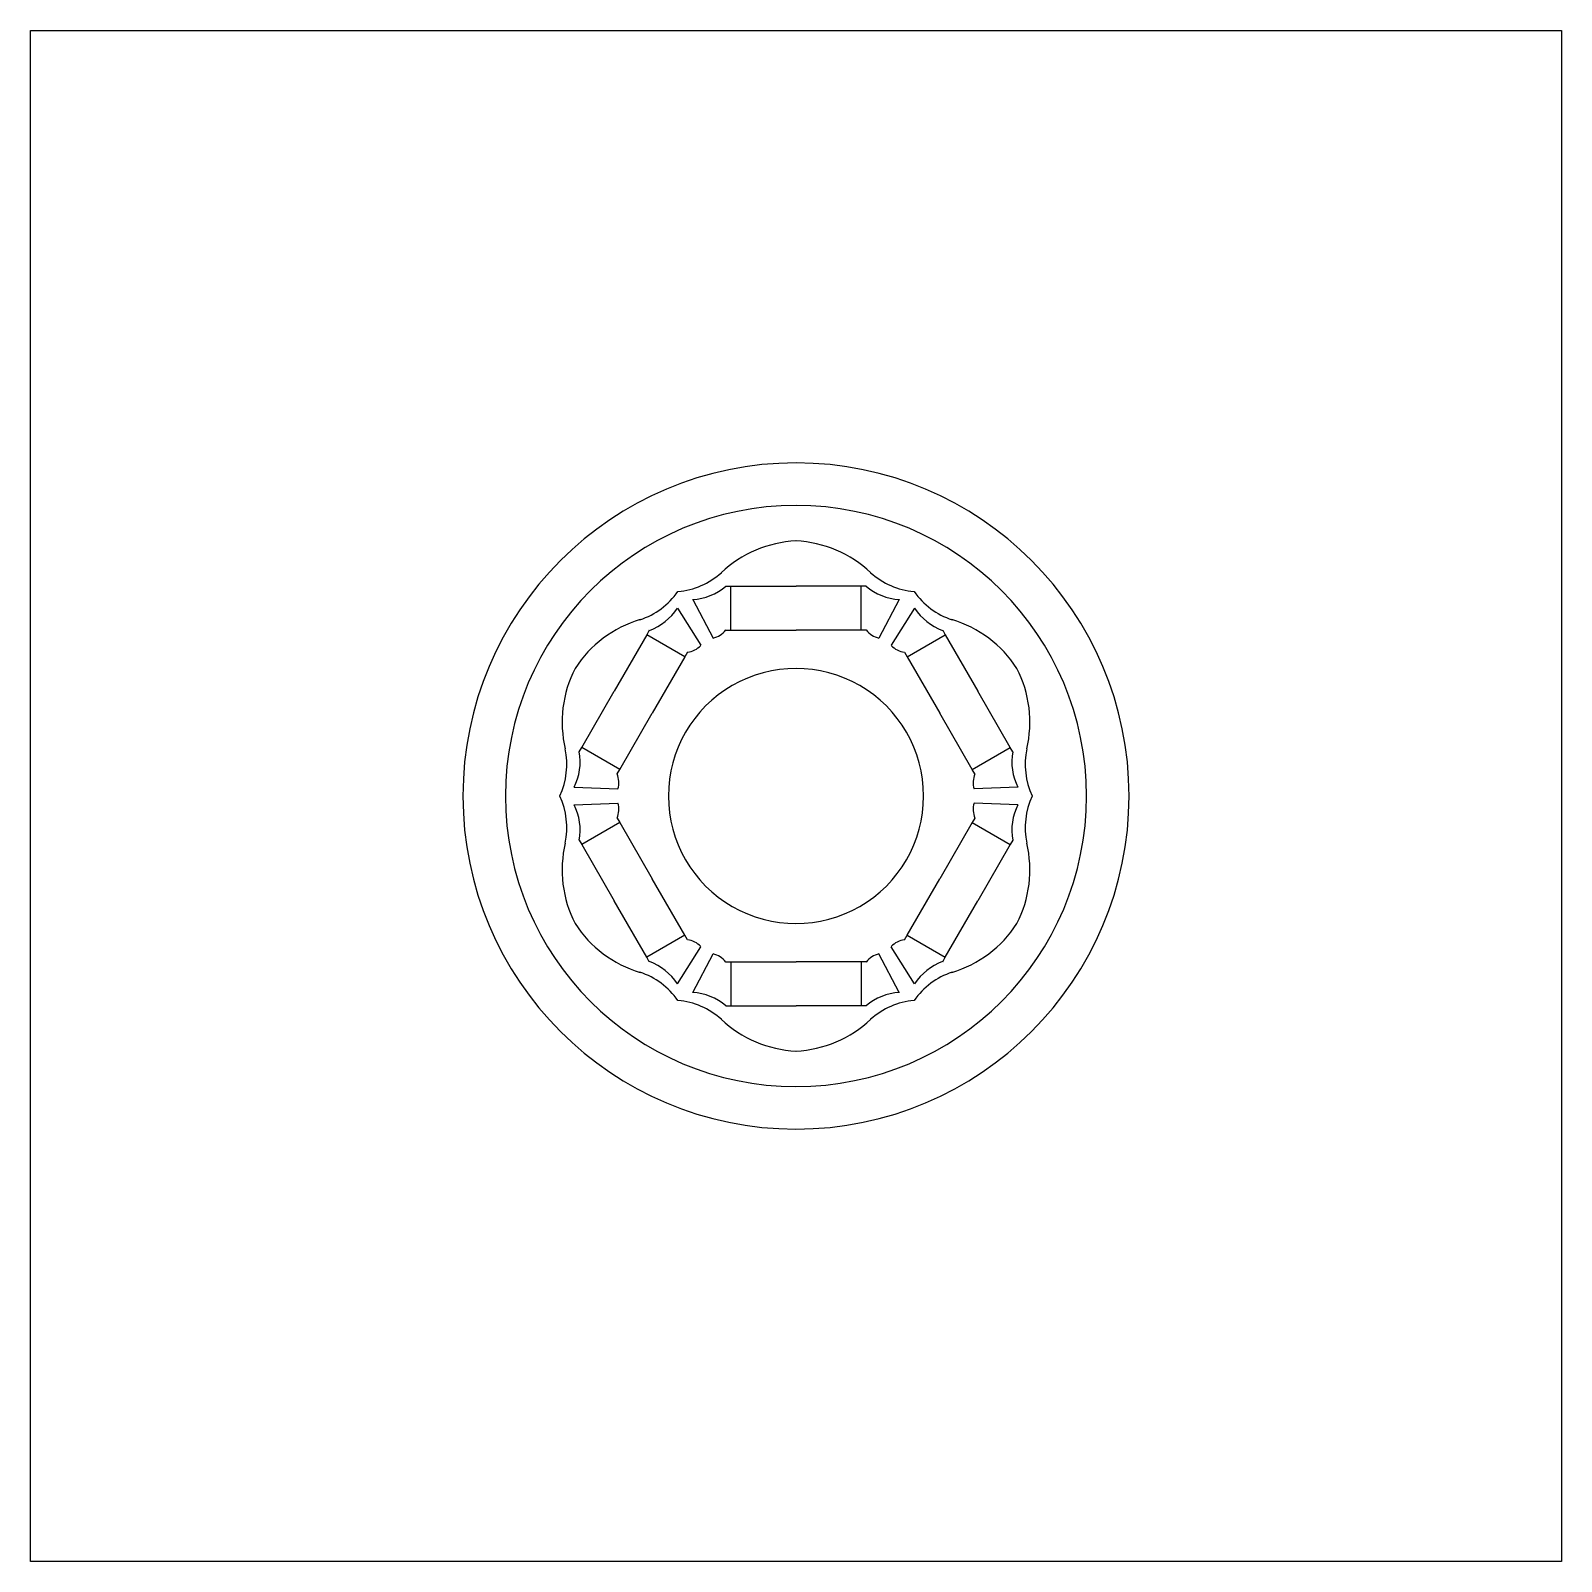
# Model space of a CAD drawing. Extents: x -54 to 54, y -54 to 54.
import ezdxf

# ---------------------------------------------------------------- set-up
doc = ezdxf.new("R2010")
doc.units = 0
doc.layers.add('default', color=7, linetype='CONTINUOUS')

msp = doc.modelspace()

# ---------------------------------------------------------------- linework, layer by layer
at = {"layer": 'default'}
for p, q in [((-54, -54), (-54, 54)), ((-54, 54), (54, 54)), ((54, 54), (54, -54)), ((-4.95, 14.81), (-4.6, 14.81)), ((-4.6, 14.81), (0, 14.81)), ((-4.6, 11.71), (-4.6, 14.81)), ((4.6, 14.81), (0, 14.81)), ((4.95, 14.81), (4.6, 14.81)), ((4.6, 11.71), (4.6, 14.81)), ((-8.37, 13.25), (-6.71, 10.63)), ((-7.29, 13.87), (-5.85, 11.13)), ((7.29, 13.87), (5.85, 11.13)), ((8.37, 13.25), (6.71, 10.63)), ((-10.52, 11.38), (-12.82, 7.4)), ((-10.35, 11.69), (-10.52, 11.38)), ((-7.84, 9.83), (-10.52, 11.38)), ((-4.95, 11.71), (-4.6, 11.71)), ((-4.6, 11.71), (0, 11.71)), ((4.6, 11.71), (0, 11.71)), ((4.95, 11.71), (4.6, 11.71)), ((7.84, 9.83), (10.52, 11.38)), ((10.35, 11.69), (10.52, 11.38)), ((10.52, 11.38), (12.82, 7.4)), ((-7.84, 9.83), (-10.14, 5.85)), ((-7.66, 10.14), (-7.84, 9.83)), ((7.66, 10.14), (7.84, 9.83)), ((7.84, 9.83), (10.14, 5.85)), ((-15.12, 3.42), (-12.82, 7.4)), ((15.12, 3.42), (12.82, 7.4)), ((-12.44, 1.87), (-10.14, 5.85)), ((12.44, 1.87), (10.14, 5.85)), ((-15.3, 3.12), (-15.12, 3.42)), ((-12.44, 1.87), (-15.12, 3.42)), ((12.44, 1.87), (15.12, 3.42)), ((15.3, 3.12), (15.12, 3.42)), ((-12.61, 1.56), (-12.44, 1.87)), ((12.61, 1.56), (12.44, 1.87)), ((-15.66, 0.62), (-12.56, 0.5)), ((15.66, 0.62), (12.56, 0.5)), ((-15.66, -0.62), (-12.56, -0.5)), ((15.66, -0.62), (12.56, -0.5)), ((-12.44, -1.87), (-15.12, -3.42)), ((-12.61, -1.56), (-12.44, -1.87)), ((-12.44, -1.87), (-10.14, -5.85)), ((12.44, -1.87), (10.14, -5.85)), ((12.61, -1.56), (12.44, -1.87)), ((12.44, -1.87), (15.12, -3.42)), ((-15.3, -3.12), (-15.12, -3.42)), ((15.3, -3.12), (15.12, -3.42)), ((-15.12, -3.42), (-12.82, -7.4)), ((15.12, -3.42), (12.82, -7.4)), ((-7.84, -9.83), (-10.14, -5.85)), ((7.84, -9.83), (10.14, -5.85)), ((-10.52, -11.38), (-12.82, -7.4)), ((10.52, -11.38), (12.82, -7.4)), ((-7.84, -9.83), (-10.52, -11.38)), ((-8.37, -13.25), (-6.71, -10.63)), ((-7.66, -10.14), (-7.84, -9.83)), ((8.37, -13.25), (6.71, -10.63)), ((7.66, -10.14), (7.84, -9.83)), ((7.84, -9.83), (10.52, -11.38)), ((-10.35, -11.69), (-10.52, -11.38)), ((-7.29, -13.87), (-5.85, -11.13)), ((-4.95, -11.71), (-4.6, -11.71)), ((-4.6, -11.71), (0, -11.71)), ((-4.6, -11.71), (-4.6, -14.81)), ((4.6, -11.71), (0, -11.71)), ((4.95, -11.71), (4.6, -11.71)), ((4.6, -11.71), (4.6, -14.81)), ((7.29, -13.87), (5.85, -11.13)), ((10.35, -11.69), (10.52, -11.38)), ((-4.95, -14.81), (-4.6, -14.81)), ((-4.6, -14.81), (0, -14.81)), ((4.6, -14.81), (0, -14.81)), ((4.95, -14.81), (4.6, -14.81)), ((54, -54), (-54, -54))]:
    msp.add_line(p, q, dxfattribs=at)
for centre, radius, start, end in [((0, 0), 23.5, 0, 180), ((0, 0), 20.5, 0, 180), ((0.42, 9.7), 8.31, 92.919, 133.2445), ((-0.42, 9.7), 8.31, 46.7555, 87.081), ((-8.78, 19.67), 5.26, 274.9569, 311.9234), ((8.78, 19.67), 5.26, 228.0766, 265.0431), ((-12.64, 17.44), 5.26, 288.0766, 325.0431), ((-7.52, 17.84), 3.98, 273.2837, 310.2503), ((7.52, 17.84), 3.98, 229.7497, 266.7163), ((12.64, 17.44), 5.26, 214.9569, 251.9234), ((-11.69, 15.43), 3.98, 289.7497, 326.7163), ((11.69, 15.43), 3.98, 213.2837, 250.2503), ((-8.61, 4.49), 8.31, 106.7555, 147.081), ((8.61, 4.49), 8.31, 32.919, 73.2445), ((-6.27, 12.76), 1.68, 284.4363, 321.4029), ((6.27, 12.76), 1.68, 218.5971, 255.5637), ((-7.91, 11.8), 1.68, 278.5971, 315.5637), ((7.91, 11.8), 1.68, 224.4363, 261.4029), ((-8.19, 5.22), 8.31, 152.919, 193.2445), ((0, 0), 9, 60, 120), ((8.19, 5.22), 8.31, 346.7555, 27.081), ((0, 0), 9, 120, 180), ((0, 0), 9, 0, 60), ((-21.43, 2.23), 5.26, 334.9569, 11.9234), ((21.43, 2.23), 5.26, 168.0766, 205.0431), ((-19.21, 2.41), 3.98, 333.2837, 10.2503), ((19.21, 2.41), 3.98, 169.7497, 206.7163), ((-14.18, 0.95), 1.68, 344.4363, 21.4029), ((14.18, 0.95), 1.68, 158.5971, 195.5637), ((0, 0), 23.5, 180, 0), ((0, 0), 20.5, 180, 0), ((-21.43, -2.23), 5.26, 348.0766, 25.0431), ((0, 0), 9, 180, 240), ((0, 0), 9, 300, 0), ((-19.21, -2.41), 3.98, 349.7497, 26.7163), ((-14.18, -0.95), 1.68, 338.5971, 15.5637), ((14.18, -0.95), 1.68, 164.4363, 201.4029), ((19.21, -2.41), 3.98, 153.2837, 190.2503), ((21.43, -2.23), 5.26, 154.9569, 191.9234), ((-8.19, -5.22), 8.31, 166.7555, 207.081), ((8.19, -5.22), 8.31, 332.919, 13.2445), ((0, 0), 9, 240, 300), ((-8.61, -4.49), 8.31, 212.919, 253.2445), ((8.61, -4.49), 8.31, 286.7555, 327.081), ((-7.91, -11.8), 1.68, 44.4363, 81.4029), ((7.91, -11.8), 1.68, 98.5971, 135.5637), ((-11.69, -15.43), 3.98, 33.2837, 70.2503), ((-6.27, -12.76), 1.68, 38.5971, 75.5637), ((6.27, -12.76), 1.68, 104.4363, 141.4029), ((11.69, -15.43), 3.98, 109.7497, 146.7163), ((-12.64, -17.44), 5.26, 34.9569, 71.9234), ((12.64, -17.44), 5.26, 108.0766, 145.0431), ((-7.52, -17.84), 3.98, 49.7497, 86.7163), ((7.52, -17.84), 3.98, 93.2837, 130.2503), ((-8.78, -19.67), 5.26, 48.0766, 85.0431), ((8.78, -19.67), 5.26, 94.9569, 131.9234), ((0.42, -9.7), 8.31, 226.7555, 267.081), ((-0.42, -9.7), 8.31, 272.919, 313.2445)]:
    msp.add_arc(centre, radius, start, end, dxfattribs=at)

doc.saveas('drawing.dxf')
